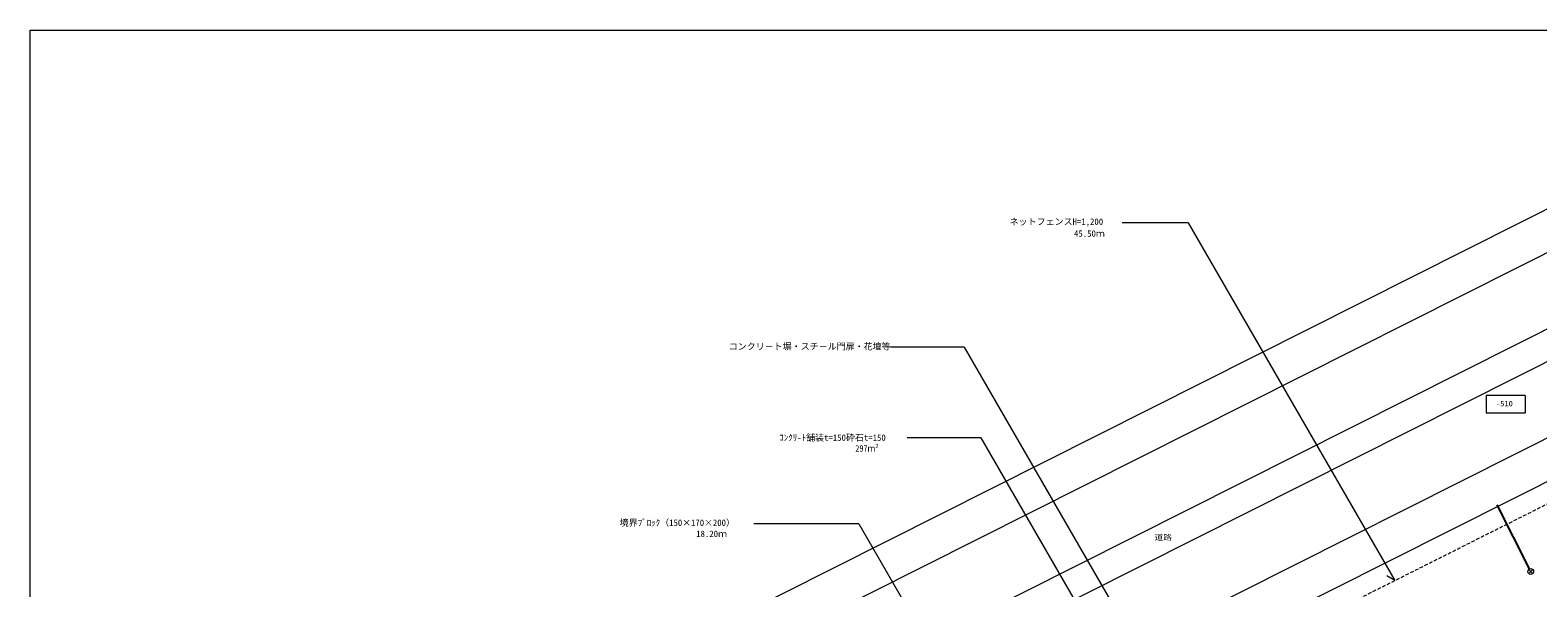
# Model space of a CAD drawing. Units: millimetres at full size, sheet at 1:300, with parts at other scales. Extents: x -120150 to 120150, y -84600 to 84600.
# Drawn here: x -120150 to 34670, y 27312 to 84600 of the extents above; entities that cross this region are included whole.
import ezdxf
from ezdxf.enums import TextEntityAlignment as Align

# ---------------------------------------------------------------- set-up
doc = ezdxf.new("R2010")
doc.units = ezdxf.units.MM
doc.header["$LTSCALE"] = 300
doc.linetypes.add('DASHED1', pattern=[1.8, 1.2, -0.6])
for name, color, linetype, lineweight in [('0-5_姿線', 7, 'Continuous', 13), ('0-6_文字線', 5, 'Continuous', 13), ('0-7_寸法線', 4, 'Continuous', 13), ('0-9_ハッチ線', 3, 'Continuous', 13), ('0-E_その他', 7, 'Continuous', 13), ('4-5_室別面積', 7, 'Continuous', 18), ('4-A_家具線', 1, 'Continuous', 18)]:
    doc.layers.add(name, color=color, linetype=linetype, lineweight=lineweight)
doc.layers.add('5-6_文字線', color=7, linetype='Continuous')
doc.styles.add('ＭＳ ゴシック', font='')
doc.styles.get('ＭＳ ゴシック').set_extended_font_data('MS Gothic')

msp = doc.modelspace()

# ---------------------------------------------------------------- linework, layer by layer
at = {"layer": '0-5_姿線'}
msp.add_line((42888.5, 41883.4), (-35082.9, 2662.5), dxfattribs=at)
at = {"layer": '0-6_文字線', "color": 4}
for p, q in [((29366, 47078.9), (29366, 45298.9)), ((29376, 47088.9), (33356, 47088.9)), ((33366, 47078.9), (33366, 45298.9)), ((29376, 45288.9), (33356, 45288.9))]:
    msp.add_line(p, q, dxfattribs=at)
at = {"layer": '0-7_寸法線'}
for p, q in [((50413.5, 69175.7), (-75781.2, 5697.7)), ((53559.1, 62922.3), (-72741, -608.7)), ((54907.2, 60242.3), (-71438.1, -3311.5)), ((58052.8, 53988.8), (-68397.9, -9617.9))]:
    msp.add_line(p, q, dxfattribs=at)
at = {"layer": '0-9_ハッチ線'}
msp.add_line((48616.1, 72749.1), (-77518.5, 9301.4), dxfattribs=at)
at = {"layer": '0-E_その他'}
for p, q in [((-120150, -78600), (-120150, 84600)), ((-120150, 84600), (120150, 84600))]:
    msp.add_line(p, q, dxfattribs=at)
at = {"layer": '4-5_室別面積'}
for p, q in [((-1220.5, 64804.1), (-8015.3, 64804.1)), ((-1220.5, 64804.1), (19997.6, 28053.4)), ((-24240.2, 52030.5), (-31798.3, 52030.5)), ((-22521.5, 42717.7), (-30079.6, 42717.7)), ((-22521.5, 42717.7), (64.4, 3597.9)), ((-35040.6, 33899.2), (-45851.7, 33899.2)), ((-35040.6, 33899.2), (-18732.8, 5653.4)), ((19997.6, 28053.4), (19152.1, 28541.6)), ((33539.7, 28591), (33539.7, 28586.6)), ((34151.8, 28774.5), (33727.6, 29198.8)), ((33727.6, 28774.5), (34151.8, 29198.7))]:
    msp.add_line(p, q, dxfattribs=at)
msp.add_lwpolyline([(-24240.2, 52030.5), (-1654.3, 12910.7), (-2499.8, 13398.8)], dxfattribs=at)
msp.add_circle((33939.6, 28986.6), 300, dxfattribs=at)
at = {"layer": '4-A_家具線', "color": 3, "linetype": 'DASHED1'}
msp.add_lwpolyline([(42629.6, 39437.7), (10097.2, 23073.4), (2612.6, 19308.5)], dxfattribs=at)
at = {"layer": '5-6_文字線'}
msp.add_line((33804.9, 29254.7), (30484.6, 35855.6), dxfattribs=at)

# ---------------------------------------------------------------- texts
at = {"layer": '0-6_文字線', "style": 'ＭＳ ゴシック', "width": 1.15}
for s, p in [('-510', (30378.6, 45799.1)), ('道路', (-4685.5, 32051.9))]:
    msp.add_text(s, height=549.9, dxfattribs=at).set_placement(p, align=Align.BOTTOM_LEFT)
at = {"layer": '4-5_室別面積', "style": 'ＭＳ ゴシック'}
for s, p in [('ネットフェンスH=1,200', (-19574.5, 64401.9)), ('45.50ｍ', (-12956.3, 63181.5)), ('コンクリ－ト塀・スチ－ル門扉・花壇等', (-48417.3, 51581.3)), ('ｺﾝｸﾘ-ﾄ舗装t=150砕石t=150', (-43230.2, 42215)), ('境界ﾌﾞﾛｯｸ（150×170×200）', (-59613.4, 33476.2)), ('18.20ｍ', (-51756.9, 32335.4))]:
    msp.add_text(s, height=659.8, dxfattribs=at).set_placement(p, align=Align.BOTTOM_LEFT)
at = {"layer": '4-5_室別面積', "style": 'ＭＳ ゴシック', "width": 0.85}
msp.add_text('297ｍ²', height=659.8, dxfattribs=at).set_placement((-35418, 41111.6), align=Align.BOTTOM_LEFT)

doc.saveas('drawing.dxf')
